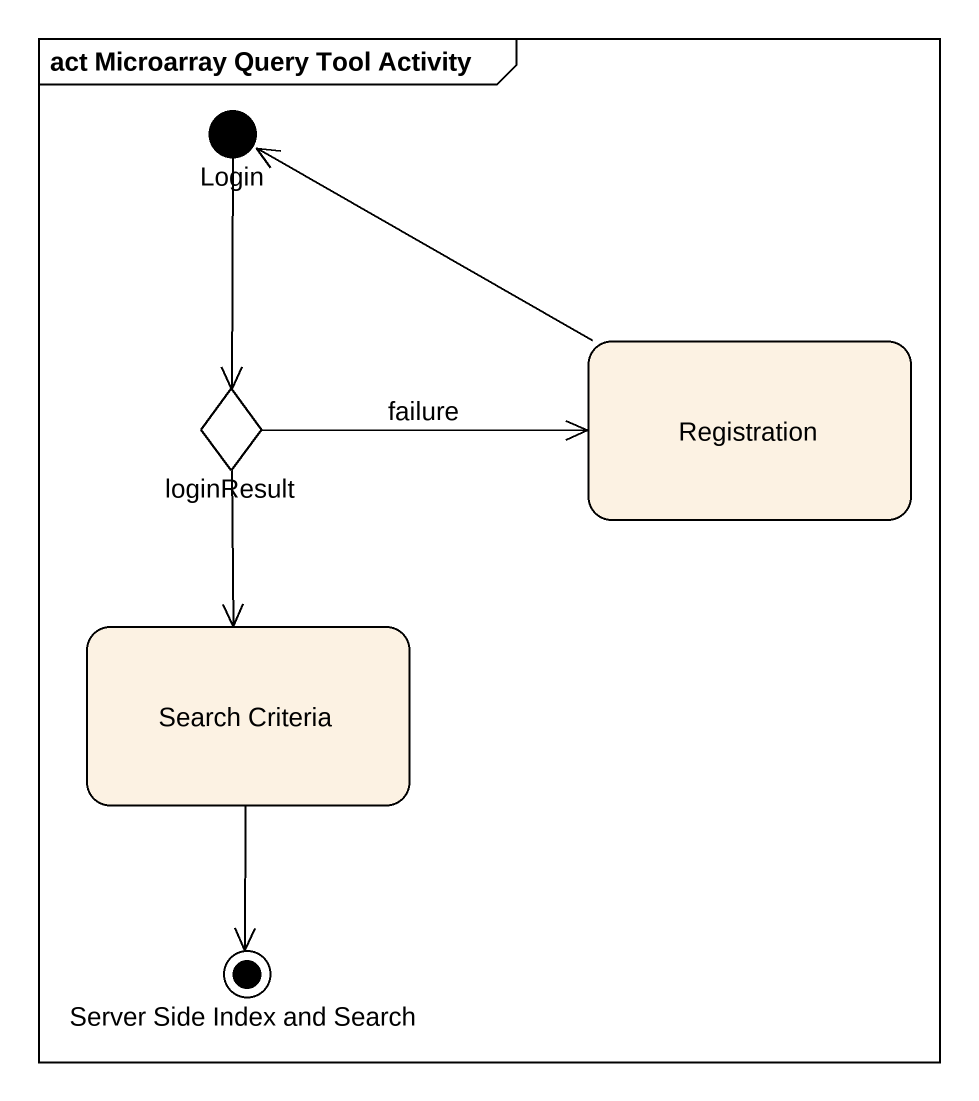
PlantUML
@startuml
mainframe act Microarray Query Tool Activity
hide empty description
state Login <<start>>
state Registration
state loginResult <<choice>>
state "Search Criteria" as Search_Criteria
state "Server Side Index and Search" as Server_Side_Index_and_Search <<end>>
Login --> loginResult
Registration -left-> Login
loginResult -right-> Registration : failure
loginResult --> Search_Criteria
Search_Criteria --> Server_Side_Index_and_Search
@enduml
